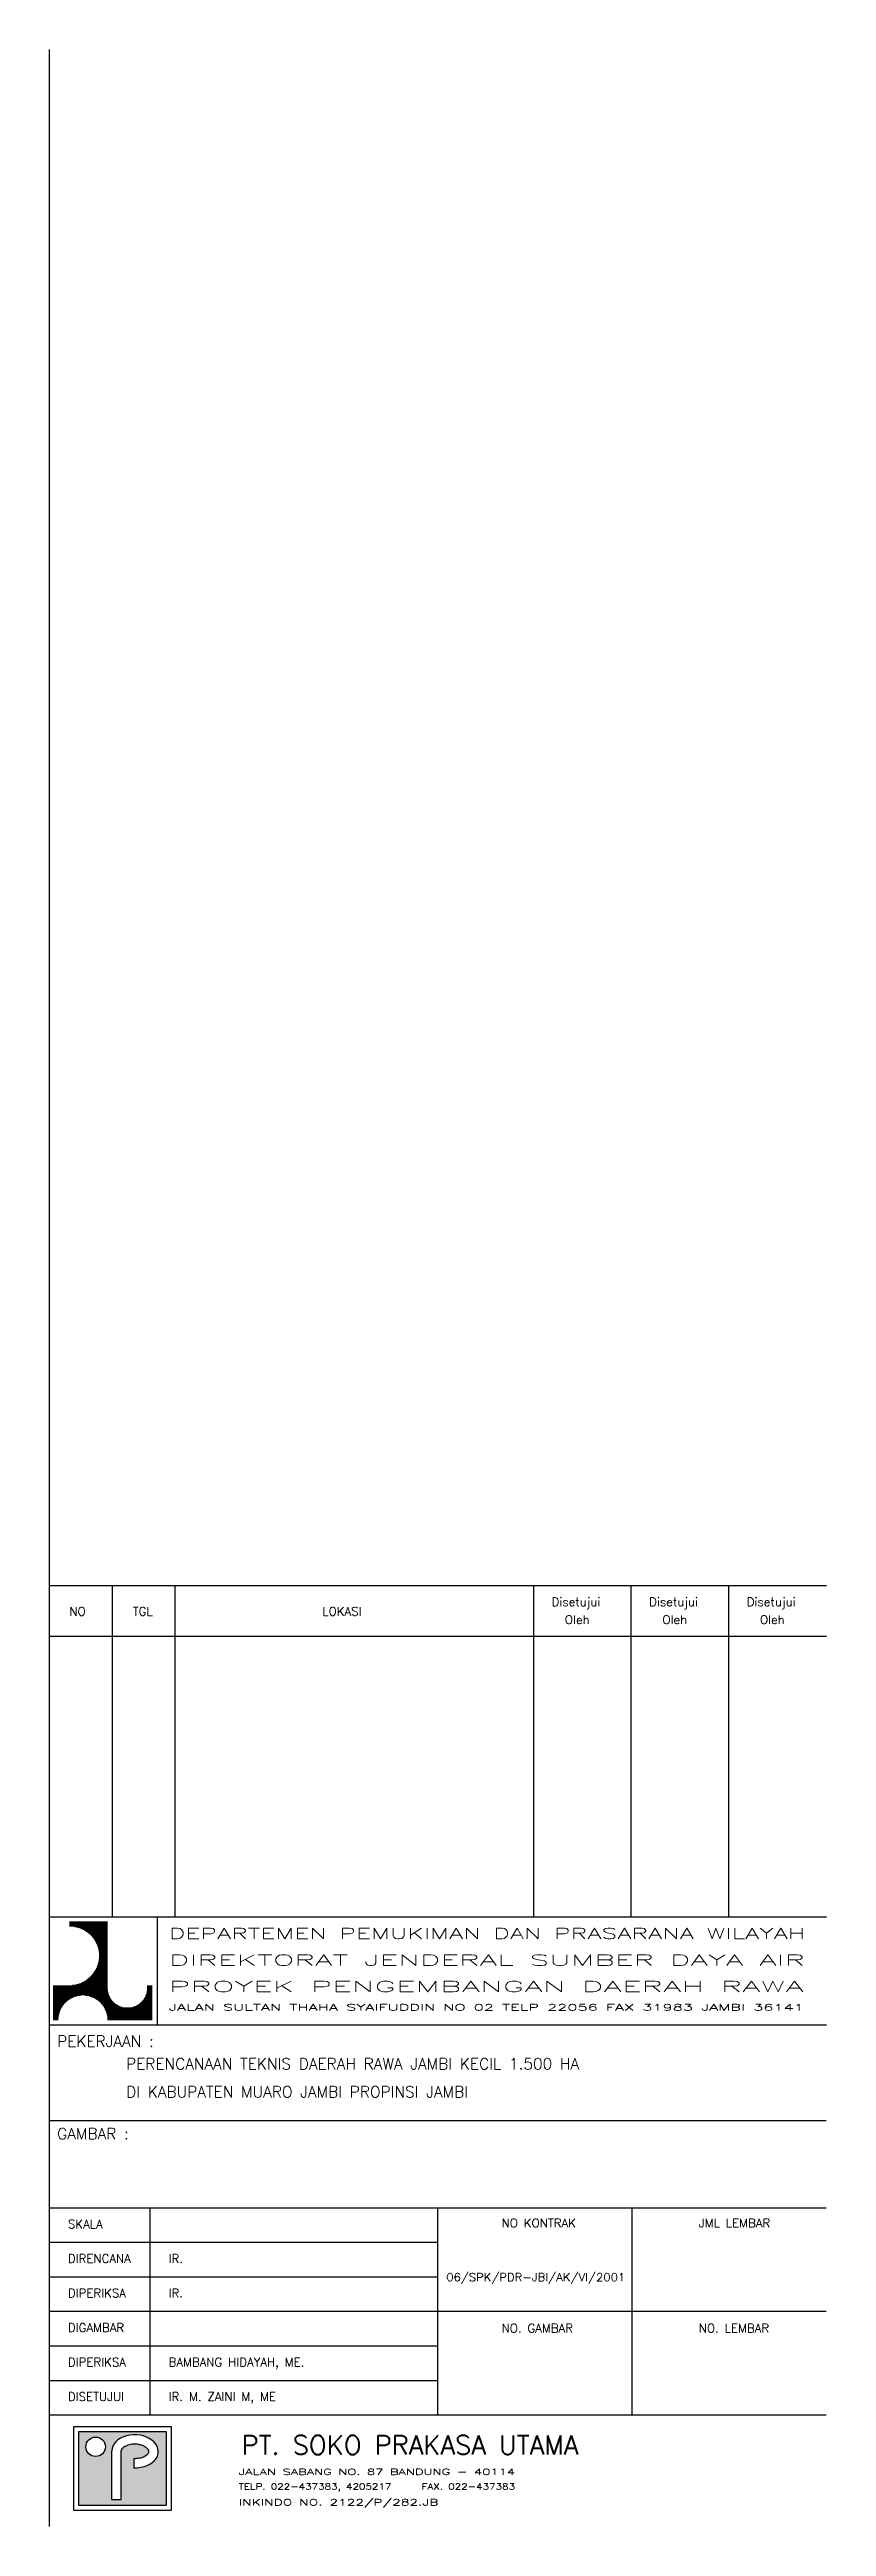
# Model space of a CAD drawing. Header units: metres. Extents: x 601 to 781, y 0 to 574.
import ezdxf
from ezdxf.enums import TextEntityAlignment as Align

# ---------------------------------------------------------------- set-up
doc = ezdxf.new("R2010")
doc.units = ezdxf.units.M
doc.header["$MEASUREMENT"] = 0
doc.layers.get('0').update_dxf_attribs({"linetype": 'CONTINUOUS'})
doc.layers.add('KOP', color=7, linetype='CONTINUOUS')
doc.styles.get("Standard").update_dxf_attribs({"font": 'simplex'})

# ---------------------------------------------------------------- blocks, each defined once
blk = doc.blocks.new('*X0')
at = {"color": 0}
for p, q in [((3.719499999999982, 113.75), (10.76499999999999, 113.75)), ((3.719499999999982, 113.625), (10.76499999999999, 113.625)), ((3.719499999999982, 113.5), (10.76499999999999, 113.5)), ((3.719499999999982, 113.375), (10.76499999999999, 113.375)), ((3.719499999999982, 113.25), (10.76499999999999, 113.25)), ((3.719499999999982, 113.125), (10.76499999999999, 113.125)), ((3.719499999999982, 113), (10.76499999999999, 113)), ((4.651801604808089, 112.875), (10.76499999999999, 112.875)), ((5.204803434563562, 112.75), (10.76499999999999, 112.75)), ((5.593484072270865, 112.625), (10.76499999999999, 112.625)), ((5.907251428641628, 112.5), (10.76499999999999, 112.5)), ((6.17499309180907, 112.375), (10.76499999999999, 112.375)), ((6.410482410630113, 112.25), (10.76499999999999, 112.25)), ((6.621581381477653, 112.125), (10.76499999999999, 112.125)), ((6.813286733942376, 112), (10.76499999999999, 112)), ((6.989011640217301, 111.875), (10.76499999999999, 111.875)), ((7.151211872508386, 111.75), (10.76499999999999, 111.75)), ((7.301725060812568, 111.625), (10.76499999999999, 111.625)), ((7.441969126361183, 111.5), (10.76499999999999, 111.5)), ((7.57306541492561, 111.375), (10.76499999999999, 111.375)), ((7.695918793023363, 111.25), (10.76499999999999, 111.25)), ((7.811271795678246, 111.125), (10.76499999999999, 111.125)), ((7.919742426135254, 111), (10.76499999999999, 111)), ((8.021851269794826, 110.875), (10.76499999999999, 110.875)), ((8.118041401317457, 110.75), (10.76499999999999, 110.75)), ((8.208693298300078, 110.625), (10.76499999999999, 110.625)), ((8.29413621284807, 110.5), (10.76499999999999, 110.5)), ((8.37465697805128, 110.375), (10.76499999999999, 110.375)), ((8.450506922495265, 110.25), (10.76499999999999, 110.25)), ((8.521907366217146, 110.125), (10.76499999999999, 110.125)), ((8.58905403722921, 110), (10.76499999999999, 110)), ((8.652120655583996, 109.875), (10.76499999999999, 109.875)), ((8.711261867546618, 109.75), (10.76499999999999, 109.75)), ((8.766615666664585, 109.625), (10.76499999999999, 109.625)), ((8.818305405493495, 109.5), (10.76499999999999, 109.5)), ((8.866441477565903, 109.375), (10.76499999999999, 109.375)), ((8.892067726520954, 105.625), (10.76499999999999, 105.625)), ((8.911122731274574, 109.25), (10.76499999999999, 109.25)), ((8.93483957427966, 105.75), (10.76499999999999, 105.75)), ((8.952437663902128, 109.125), (10.76499999999999, 109.125)), ((8.974290848801592, 105.875), (10.76499999999999, 105.875)), ((8.990465433835064, 109), (10.76499999999999, 109)), ((9.010495828220844, 106), (10.76499999999999, 106)), ((9.02527672118632, 108.875), (10.76499999999999, 108.875)), ((9.043520740366418, 106.125), (10.76499999999999, 106.125)), ((9.05693446100102, 108.75), (10.76499999999999, 108.75)), ((9.073424432923309, 106.25), (10.76499999999999, 106.25)), ((9.085494468491358, 108.625), (10.76499999999999, 108.625)), ((9.100258944893794, 106.375), (10.76499999999999, 106.375)), ((9.111005972015466, 108.5), (10.76499999999999, 108.5)), ((9.124069993316395, 106.5), (10.76499999999999, 106.5)), ((9.133512066543354, 108.375), (10.76499999999999, 108.375)), ((9.144897386575234, 106.625), (10.76499999999999, 106.625)), ((9.153050097963176, 108.25), (10.76499999999999, 108.25)), ((9.162775373509849, 106.75), (10.76499999999999, 106.75)), ((9.169651986639842, 108.125), (10.76499999999999, 108.125)), ((9.17773293580076, 106.875), (10.76499999999999, 106.875)), ((9.183344497043525, 108), (10.76499999999999, 108)), ((9.189794029671678, 107), (10.76499999999999, 107)), ((9.194149458939943, 107.875), (10.76499999999999, 107.875)), ((9.198977781747363, 107.125), (10.76499999999999, 107.125)), ((9.202083944516492, 107.75), (10.76499999999999, 107.75)), ((9.205298642883678, 107.25), (10.76499999999999, 107.25)), ((9.207160404860035, 107.625), (10.76499999999999, 107.625)), ((9.208766502900527, 107.375), (10.76499999999999, 107.375)), ((9.209386768364826, 107.5), (10.76499999999999, 107.5)), ((0.6999999999999886, 101.875), (10.76499999999999, 101.875)), ((0.6999999999999886, 101.75), (10.76499999999999, 101.75)), ((0.6999999999999886, 101.625), (10.7577560786649, 101.625)), ((0.6999999999999886, 101.5), (10.75306402399573, 101.5)), ((0.6999999999999886, 101.375), (10.75263024122303, 101.375)), ((0.6999999999999886, 101.25), (10.75645321980423, 101.25)), ((0.6999999999999886, 101.125), (10.76454629700225, 101.125)), ((4.245539149689074, 102), (10.76499999999999, 102)), ((4.995147747854784, 102.125), (10.76499999999999, 102.125)), ((5.436062601890292, 102.25), (10.76499999999999, 102.25)), ((5.77732583223405, 102.375), (10.76499999999999, 102.375)), ((6.062885829395398, 102.5), (10.76499999999999, 102.5)), ((6.311220882929439, 102.625), (10.76499999999999, 102.625)), ((6.532208147784613, 102.75), (10.76499999999999, 102.75)), ((6.731872339903443, 102.875), (10.76499999999999, 102.875)), ((6.914213931452508, 103), (10.76499999999999, 103)), ((7.082052169620293, 103.125), (10.76499999999999, 103.125)), ((7.237463485174276, 103.25), (10.76499999999999, 103.25)), ((7.382030146308825, 103.375), (10.76499999999999, 103.375)), ((7.516990890340928, 103.5), (10.76499999999999, 103.5)), ((7.643337031761607, 103.625), (10.76499999999999, 103.625)), ((7.761876410160877, 103.75), (10.76499999999999, 103.75)), ((7.873277441200544, 103.875), (10.76499999999999, 103.875)), ((7.978100359346711, 104), (10.76499999999999, 104)), ((8.076819934343739, 104.125), (10.76499999999999, 104.125)), ((8.169842346362888, 104.25), (10.76499999999999, 104.25)), ((8.257517958253596, 104.375), (10.76499999999999, 104.375)), ((8.340151142321128, 104.5), (10.76499999999999, 104.5)), ((8.418007951321881, 104.625), (10.76499999999999, 104.625)), ((8.491322184264241, 104.75), (10.76499999999999, 104.75)), ((8.560300238373582, 104.875), (10.76499999999999, 104.875)), ((8.62512503025243, 105), (10.76499999999999, 105)), ((8.68595919413827, 105.125), (10.76499999999999, 105.125)), ((8.742947712143717, 105.25), (10.76499999999999, 105.25)), ((8.796220093351941, 105.375), (10.76499999999999, 105.375)), ((8.845892190990146, 105.5), (10.76499999999999, 105.5)), ((18.07000429519071, 101.875), (19, 101.875)), ((18.08327721000799, 101.75), (19, 101.75)), ((18.08545370299771, 101.125), (19, 101.125)), ((18.09224392133507, 101.625), (19, 101.625)), ((18.09354678019574, 101.25), (19, 101.25)), ((18.09693597600424, 101.5), (19, 101.5)), ((18.09736975877693, 101.375), (19, 101.375)), ((0.6999999999999886, 101), (10.77693789182598, 101)), ((0.6999999999999886, 100.875), (10.7936720089752, 100.875)), ((0.6999999999999886, 100.75), (10.81480903390064, 100.75)), ((0.6999999999999886, 100.625), (10.840426853165, 100.625)), ((0.6999999999999886, 100.5), (10.87062235007087, 100.5)), ((0.6999999999999886, 100.375), (10.90551334544072, 100.375)), ((0.6999999999999886, 100.25), (10.94524107948179, 100.25)), ((0.6999999999999886, 100.125), (5.765463837283792, 100.125)), ((0.6999999999999886, 100), (5.048325368656901, 100)), ((0.6999999999999886, 99.875), (4.642304624853134, 99.875)), ((0.6999999999999886, 99.75), (4.330954281183597, 99.75)), ((0.6999999999999886, 99.625), (4.072102222710409, 99.625)), ((0.6999999999999886, 99.5), (3.8482739260437, 99.5)), ((0.6999999999999886, 99.375), (3.650192720727539, 99.375)), ((0.6999999999999886, 99.25), (3.472223146348476, 99.25)), ((0.6999999999999886, 99.125), (3.310633570272346, 99.125)), ((0.6999999999999886, 99), (3.162799800634063, 99)), ((0.6999999999999886, 98.875), (3.026792599679913, 98.875)), ((0.6999999999999886, 98.75), (2.901144413654142, 98.75)), ((0.6999999999999886, 98.625), (2.784708371044125, 98.625)), ((0.6999999999999886, 98.5), (2.676568473893998, 98.5)), ((0.6999999999999886, 98.375), (2.575979925479917, 98.375)), ((0.6999999999999886, 98.25), (2.482328074190929, 98.25)), ((0.6999999999999886, 98.125), (2.395099326750259, 98.125)), ((0.6999999999999886, 98), (2.313860021847775, 98)), ((0.6999999999999886, 97.875), (2.238240753711263, 97.875)), ((0.6999999999999886, 97.75), (2.16792452196293, 97.75)), ((0.6999999999999886, 97.625), (2.102637627830667, 97.625)), ((0.6999999999999886, 97.5), (2.042142580581594, 97.5)), ((0.6999999999999886, 97.375), (1.986232501407469, 97.375)), ((0.6999999999999886, 97.25), (1.934726660645464, 97.25)), ((0.6999999999999886, 97.125), (1.887466885308132, 97.125)), ((0.6999999999999886, 97), (1.844314643992424, 97)), ((0.6999999999999886, 96.875), (1.805148665710855, 96.875)), ((0.6999999999999886, 96.75), (1.769862984678429, 96.75)), ((0.6999999999999886, 96.625), (1.738365328936517, 96.625)), ((0.6999999999999886, 96.5), (1.710575789790268, 96.5)), ((6.614536162716203, 100.125), (10.98997336571735, 100.125)), ((7.331674631343095, 100), (11.0399085962804, 100)), ((7.737695375146862, 99.875), (11.09528084595089, 99.875)), ((8.049045718816398, 99.75), (11.15636642032995, 99.75)), ((8.307897777289586, 99.625), (11.22349233774901, 99.625)), ((8.531726073956296, 99.5), (11.29704745164557, 99.5)), ((8.729807279272457, 99.375), (11.37749725544633, 99.375)), ((8.90777685365152, 99.25), (11.46540394456147, 99.25)), ((9.06936642972765, 99.125), (11.56145418324196, 99.125)), ((9.217200199365934, 99), (11.66649850861421, 99)), ((9.353207400320084, 98.875), (11.78160893712588, 98.875)), ((9.478855586345855, 98.75), (11.90816624613625, 98.75)), ((9.59529162895587, 98.625), (12.04799811150831, 98.625)), ((9.703431526105998, 98.5), (12.20360993717937, 98.5)), ((9.804020074520079, 98.375), (12.37859836676585, 98.375)), ((9.897671925809066, 98.25), (12.57846392458513, 98.25)), ((9.984900673249737, 98.125), (12.81243021511821, 98.125)), ((10.06613997815222, 98), (13.09841900193812, 98)), ((10.14175924628873, 97.875), (13.48266090088335, 97.875)), ((10.21207547803706, 97.75), (19, 97.75)), ((10.27736237216933, 97.625), (19, 97.625)), ((10.3378574194184, 97.5), (19, 97.5)), ((10.39376749859253, 97.375), (19, 97.375)), ((10.44527333935453, 97.25), (19, 97.25)), ((10.49253311469186, 97.125), (19, 97.125)), ((10.53568535600757, 97), (19, 97)), ((10.57485133428914, 96.875), (19, 96.875)), ((10.61013701532157, 96.75), (19, 96.75)), ((10.64163467106348, 96.625), (19, 96.625)), ((10.66942421020973, 96.5), (19, 96.5)), ((15.36733909911662, 97.875), (19, 97.875)), ((15.75158099806184, 98), (19, 98)), ((16.03756978488175, 98.125), (19, 98.125)), ((16.27153607541483, 98.25), (19, 98.25)), ((16.47140163323411, 98.375), (19, 98.375)), ((16.64639006282059, 98.5), (19, 98.5)), ((16.80200188849166, 98.625), (19, 98.625)), ((16.94183375386372, 98.75), (19, 98.75)), ((17.06839106287408, 98.875), (19, 98.875)), ((17.18350149138575, 99), (19, 99)), ((17.288545816758, 99.125), (19, 99.125)), ((17.38459605543849, 99.25), (19, 99.25)), ((17.47250274455363, 99.375), (19, 99.375)), ((17.5529525483544, 99.5), (19, 99.5)), ((17.62650766225096, 99.625), (19, 99.625)), ((17.69363357967002, 99.75), (19, 99.75)), ((17.75471915404907, 99.875), (19, 99.875)), ((17.81009140371957, 100), (19, 100)), ((17.86002663428262, 100.125), (19, 100.125)), ((17.90475892051817, 100.25), (19, 100.25)), ((17.94448665455925, 100.375), (19, 100.375)), ((17.97937764992909, 100.5), (19, 100.5)), ((18.00957314683496, 100.625), (19, 100.625)), ((18.03519096609932, 100.75), (19, 100.75)), ((18.05632799102477, 100.875), (19, 100.875)), ((18.07306210817399, 101), (19, 101)), ((0.6999999999999886, 96.375), (1.686425723337998, 96.375)), ((0.6999999999999886, 96.25), (1.665856846229303, 96.25)), ((0.6999999999999886, 96.125), (1.648820496147629, 96.125)), ((0.6999999999999886, 96), (1.635277034043952, 96)), ((0.6999999999999886, 95.875), (1.625195370335544, 95.875)), ((0.6999999999999886, 95.75), (1.61855260148335, 95.75)), ((0.6999999999999886, 95.625), (1.61533374683975, 95.625)), ((10.693574276662, 96.375), (19, 96.375)), ((10.71414315377069, 96.25), (19, 96.25)), ((10.73117950385237, 96.125), (19, 96.125)), ((10.74472296595604, 96), (19, 96)), ((10.75480462966445, 95.875), (19, 95.875)), ((10.76144739851664, 95.75), (19, 95.75)), ((10.76466625316025, 95.625), (19, 95.625))]:
    blk.add_line(p, q, dxfattribs=at)

msp = doc.modelspace()

# ---------------------------------------------------------------- hatches: boundary and pattern name
at = {"layer": 'KOP', "ltscale": 0.5}
h = msp.add_hatch(color=1, dxfattribs=at)
h.paths.add_polyline_path([(627.7151335590293, 4.835549382618296), (627.7151335590294, 22.02824048681384), (607.4564085350262, 22.02824048681384), (607.4564085350262, 4.835549382618296)])
edge = h.paths.add_edge_path(flags=16)
edge.add_line((620.2373115579373, 13.61187716368922), (620.2373115579372, 15.78800441703689))
edge.add_spline(control_points=[(620.2373115579954, 15.78800441703959), (620.2516599770294, 15.78714946279968), (620.2660175063771, 15.78635258432212), (620.708868304862, 15.76358968777083), (621.143752199028, 15.79359522427865), (621.9504563825445, 15.94761231332984), (622.3216144895538, 16.07168731938316), (622.937111120858, 16.37061852403883), (623.1800765341155, 16.54485195468612), (623.4813880154521, 16.83679494425621), (623.5684909142561, 16.95737620857278), (623.6768438783598, 17.15800011123963), (623.6997564738391, 17.23718401033864), (623.7194300504176, 17.37509321503774), (623.7175182667103, 17.43612935022418), (623.6819106002928, 17.59003103251769), (623.6461870502222, 17.68425258261584), (623.5003976395361, 17.91293058719918), (623.3893131529454, 18.04612634657849), (623.0748051534298, 18.31883015309893), (622.871745683207, 18.45751349797672), (622.3869558390703, 18.70538452058997), (622.1056292447735, 18.81440652197659), (621.4941587645568, 18.97944314167569), (621.164238734707, 19.03546717234155), (620.3686137652963, 19.09296435601743), (619.8978599473027, 19.06607424422134), (619.0284042686231, 18.90264569782619), (618.6306560322533, 18.766020857738), (618.0410354610191, 18.46608856158298), (617.8261074731832, 18.31214804016952), (617.5141823977589, 18.01913986367606), (617.4175235732815, 17.88203430263991), (617.3150490886306, 17.67997152947089), (617.2948522000348, 17.6068702410065), (617.2831250798896, 17.52027506923503), (617.2815533686786, 17.49913460378036), (617.2812125667821, 17.47797953315046)], knot_values=[1.50986146584166, 1.50986146584166, 1.50986146584166, 1.50986146584166, 1.521084103600391, 1.521084103600391, 1.855831799041563, 1.855831799041563, 2.190579494482735, 2.190579494482735, 2.525327189923908, 2.525327189923908, 2.788837590798843, 2.788837590798843, 3.052347991673778, 3.052347991673778, 3.315858392548713, 3.315858392548713, 3.579368793423648, 3.579368793423648, 3.842879194298583, 3.842879194298583, 4.106389595173519, 4.106389595173519, 4.369899996048454, 4.369899996048454, 4.633410396923389, 4.633410396923389, 4.993555965939064, 4.993555965939064, 5.353701534954738, 5.353701534954738, 5.652250752353949, 5.652250752353949, 5.95079996975316, 5.95079996975316, 6.199005931647822, 6.199005931647822, 6.283185307179586, 6.283185307179586, 6.283185307179586, 6.283185307179586], degree=3, periodic=0)
edge.add_line((617.2814945339464, 17.47913603707533), (617.2814945339466, 6.22485676810345))
edge.add_line((617.2814945339466, 6.224856768103451), (615.1081028293243, 6.22485676810345))
edge.add_line((615.1081028293243, 6.22485676810345), (615.1081028293245, 17.51298768604425))
edge.add_ellipse((620.4981199977461, 17.42615610973178), major_axis=(-5.39001716847415, 0.08683157595223746), ratio=0.7087365836883901, start_angle=87.88085737362928, end_angle=360, ccw=False)
h.paths.add_polyline_path([(609.1095406081826, 18.46813719147201, -1), (613.6301963106678, 18.46813719147201, -1)], flags=16)

# ---------------------------------------------------------------- linework, layer by layer
at = {"layer": 'KOP', "color": 3}
msp.add_line((625.7026824837791, 116.1779859396719), (625.7026824837791, 141.1779859396719), dxfattribs=at)
at = {"layer": 'KOP', "color": 5, "ltscale": 0.5}
msp.add_lwpolyline([(600.7026824837791, 0.0004927304488546724), (600.7026824837791, 574.0004927304489)], dxfattribs=at)
at = {"layer": 'KOP', "color": 5}
for points in [[(780.7026824837791, 217.9569594334843), (600.7026824837791, 217.9569594334843)], [(780.7026824837791, 141.1779859396719), (600.7026824837791, 141.1779859396719)], [(780.6699999999961, 73.7861232224185), (600.7026824837791, 73.7861232224185)], [(780.6699999999961, 25.7861232224185), (600.7026824837791, 25.7861232224185)]]:
    msp.add_lwpolyline(points, dxfattribs=at)
at = {"layer": 'KOP', "color": 3, "ltscale": 0.5}
for points in [[(615.2605030878454, 141.1779859396719), (615.2605030878454, 217.9569594334843)], [(629.8183236919118, 141.1779859396719), (629.8183236919118, 217.9569594334843)], [(712.8704069755746, 141.1779859396719), (712.8704069755746, 217.9569594334843)], [(735.4811654783094, 141.1779859396719), (735.4811654783094, 217.9569594334843)], [(758.0919239810443, 141.1779859396719), (758.0919239810443, 217.9569594334843)], [(624.0312483492431, 25.7861232224185), (624.0312483492431, 73.7861232224185)], [(690.6863412418876, 25.7861232224185), (690.6863412418876, 73.7861232224185)], [(735.6781706209418, 25.7861232224185), (735.6781706209418, 73.7861232224185)], [(615.1081028293244, 6.22485676810345), (615.1081028293244, 17.51298768568984)], [(617.2814945339466, 6.22485676810345), (617.2814945339466, 17.48878837051768)], [(620.2373115579372, 15.78800441703959), (620.2373115579372, 13.61187716370648)], [(615.1081028293244, 6.22485676810345), (617.2814945339466, 6.22485676810345)]]:
    msp.add_lwpolyline(points, dxfattribs=at)
at = {"layer": 'KOP', "color": 3}
for points in [[(780.7026824837791, 206.249128271107), (600.7026824837791, 206.249128271107)], [(690.6863412418876, 65.7861232224185), (600.7026824837791, 65.7861232224185)], [(690.6863412418876, 57.7861232224185), (600.7026824837791, 57.7861232224185)], [(690.6863412418876, 49.7861232224185), (600.7026824837791, 49.7861232224185)], [(780.6699999999961, 49.7861232224185), (690.6863412418876, 49.7861232224185)], [(690.6863412418876, 41.7861232224185), (600.7026824837791, 41.7861232224185)], [(690.6863412418876, 33.7861232224185), (600.7026824837791, 33.7861232224185)]]:
    msp.add_lwpolyline(points, dxfattribs=at)
at = {"layer": 'KOP', "color": 4}
for points in [[(780.7026824837791, 116.1779859396719), (600.7026824837791, 116.1779859396719)], [(780.6699999999961, 94.02496387449526), (600.7026824837791, 94.02496387449526)]]:
    msp.add_lwpolyline(points, dxfattribs=at)
at = {"layer": 'KOP', "color": 3, "ltscale": 0.5}
for points in [[(606.3275958773571, 23.15705314448303), (628.8439462166986, 23.15705314448303), (628.8439462166986, 3.70673672494911), (606.3275958773571, 3.70673672494911)], [(607.4564085350263, 22.02824048681384), (627.7151335590294, 22.02824048681384), (627.7151335590294, 4.835549382618296), (607.4564085350263, 4.835549382618296)]]:
    msp.add_lwpolyline(points, close=True, dxfattribs=at)
msp.add_circle((611.3698684594252, 18.46813719147201), 2.260327851242618, dxfattribs=at)
msp.add_ellipse((620.4981199977461, 17.42615610973178), major_axis=(-5.39001716847415, 0.08683157595223746), ratio=0.70873658368839, start_param=1.533810310645367, end_param=6.283185307179586, dxfattribs=at)
msp.add_open_spline([(620.2373115579954, 15.78800441703959), (620.2516599770294, 15.78714946279968), (620.2660175063771, 15.78635258432212), (620.708868304862, 15.76358968777083), (621.143752199028, 15.79359522427865), (621.9504563825445, 15.94761231332984), (622.3216144895538, 16.07168731938316), (622.937111120858, 16.37061852403883), (623.1800765341155, 16.54485195468612), (623.4813880154521, 16.83679494425621), (623.5684909142561, 16.95737620857278), (623.6768438783598, 17.15800011123963), (623.6997564738391, 17.23718401033864), (623.7194300504176, 17.37509321503774), (623.7175182667103, 17.43612935022418), (623.6819106002928, 17.59003103251769), (623.6461870502222, 17.68425258261584), (623.5003976395361, 17.91293058719918), (623.3893131529454, 18.04612634657849), (623.0748051534298, 18.31883015309893), (622.871745683207, 18.45751349797672), (622.3869558390703, 18.70538452058997), (622.1056292447735, 18.81440652197659), (621.4941587645568, 18.97944314167569), (621.164238734707, 19.03546717234155), (620.3686137652963, 19.09296435601743), (619.8978599473027, 19.06607424422134), (619.0284042686231, 18.90264569782619), (618.6306560322533, 18.766020857738), (618.0410354610191, 18.46608856158298), (617.8261074731832, 18.31214804016952), (617.5141823977589, 18.01913986367606), (617.4175235732815, 17.88203430263991), (617.3150490886306, 17.67997152947089), (617.2948522000348, 17.6068702410065), (617.2831250798896, 17.52027506923503), (617.2815533686786, 17.49913460378036), (617.2812125667821, 17.47797953315046)], degree=3, knots=[1.50986146584166, 1.50986146584166, 1.50986146584166, 1.50986146584166, 1.521084103600391, 1.521084103600391, 1.855831799041563, 1.855831799041563, 2.190579494482735, 2.190579494482735, 2.525327189923908, 2.525327189923908, 2.788837590798843, 2.788837590798843, 3.052347991673778, 3.052347991673778, 3.315858392548713, 3.315858392548713, 3.579368793423648, 3.579368793423648, 3.842879194298583, 3.842879194298583, 4.106389595173519, 4.106389595173519, 4.369899996048454, 4.369899996048454, 4.633410396923389, 4.633410396923389, 4.993555965939064, 4.993555965939064, 5.353701534954738, 5.353701534954738, 5.652250752353949, 5.652250752353949, 5.95079996975316, 5.95079996975316, 6.199005931647822, 6.199005931647822, 6.283185307179586, 6.283185307179586, 6.283185307179586, 6.283185307179586], dxfattribs=at)

# ---------------------------------------------------------------- block references
at = {"layer": 'KOP', "color": 1, "xscale": 1.25, "yscale": 1.25, "zscale": 1.25}
msp.add_blockref('*X0', (600.7026824837791, -2.034189008341968), dxfattribs=at)

# ---------------------------------------------------------------- texts
at = {"layer": 'KOP', "color": 3}
for s, p in [('NO', (607.1872132097029, 211.060282270695)), ('TGL', (622.294386286883, 211.060282270695)), ('LOKASI', (668.4399256850717, 211.060282270695)), ('Disetujui', (722.669709535037, 213.2550614957962)), ('Disetujui', (745.2804680377718, 213.2550614957962)), ('Disetujui', (767.8912265405066, 213.2550614957962)), ('Oleh', (722.9547834769597, 209.1398496735582)), ('Oleh', (745.5655419796946, 209.1398496735582)), ('Oleh', (768.1763004824294, 209.1398496735582))]:
    msp.add_text(s, height=2, dxfattribs=at).set_placement(p, align=Align.CENTER)
at = {"layer": 'KOP', "color": 5}
for s, width, p, p2 in [('DEPARTEMEN PEMUKIMAN DAN PRASARANA WILAYAH', 1.456899179995688, (628.3456659532509, 136.1722769544666), (775.769987738529, 136.1722769544666)), ('DIREKTORAT JENDERAL SUMBER DAYA AIR', 1.821123974994614, (628.3456659532509, 129.9875390328033), (775.769987738529, 129.9875390328033)), ('PROYEK PENGEMBANGAN DAERAH RAWA', 1.909945868517969, (628.3456659532509, 123.8785023214385), (775.4569727307659, 123.8785023214385))]:
    msp.add_text(s, height=2.5, dxfattribs=dict(at, width=width)).set_placement(p, p2, align=Align.FIT)
at = {"layer": 'KOP', "color": 3}
for s, height, width, p, p2 in [('JALAN SULTAN THAHA SYAIFUDDIN NO 02 TELP 22056 FAX 31983 JAMBI 36141', 1.5, 1.579415870310745, (628.3456659532509, 119.5471766802456), (775.4569727307659, 119.5471766802456)), ('JALAN SABANG NO. 87 BANDUNG - 40114', 1.43325, 1.34207335282891, (644.5230877365808, 11.93771300521064), (708.5490456616513, 11.93771300521064)), ('TELP. 022-437383, 4205217   FAX. 022-437383', 1.43325, 1.142642233407318, (644.5230877365808, 8.54124330340153), (708.5490456616513, 8.54124330340153)), ('INKINDO NO. 2122/P/282.JB', 1.43325, 1.483336958199992, (644.5230877365808, 4.865666293780919), (690.7887382970781, 4.865666293780919))]:
    msp.add_text(s, height=height, dxfattribs=dict(at, width=width)).set_placement(p, p2, align=Align.FIT)
at = {"layer": 'KOP', "color": 4}
for s, p in [('PEKERJAAN :', (602.4572576806655, 111.1372092973414)), ('PERENCANAAN TEKNIS DAERAH RAWA JAMBI KECIL 1.500 HA', (618.4395948777216, 105.9210429961767)), ('DI KABUPATEN MUARO JAMBI PROPINSI JAMBI', (618.4395948777216, 99.43208790420056)), ('GAMBAR :', (602.4572576806655, 89.71712945291972))]:
    msp.add_text(s, height=2.6, dxfattribs=at).set_placement(p)
at = {"layer": 'KOP', "color": 3}
for s, p in [('SKALA', (604.9561051165343, 69.08422528470135)), ('NO KONTRAK', (705.4353495761876, 69.3228942377699)), ('JML LEMBAR', (751.1325278240962, 69.3228942377699)), ('DIRENCANA', (604.9561051165343, 61.08422528470135)), ('IR. ', (628.2846709819984, 61.08422528470135)), ('DIPERIKSA', (604.9561051165343, 53.08422528470135)), ('IR. ', (628.2846709819984, 53.08422528470135)), ('DIGAMBAR', (604.9561051165343, 45.08422528470135)), ('NO. GAMBAR', (705.4353495761876, 44.94915906192352)), ('NO. LEMBAR', (751.1325278240962, 44.94915906192352)), ('DIPERIKSA', (604.9561051165343, 37.08422528470135)), ('BAMBANG HIDAYAH, ME.', (628.2846709819984, 37.08422528470135)), ('DISETUJUI', (604.9561051165343, 29.08422528470135)), ('IR. M. ZAINI M, ME', (628.2846709819984, 29.08422528470135))]:
    msp.add_text(s, height=2, dxfattribs=at).set_placement(p)
msp.add_text('06/SPK/PDR-JBI/AK/VI/2001', height=1.806035339473239, dxfattribs=at).set_placement((692.6107651944874, 56.86727114119549), (734.0635763195398, 56.86727114119549), align=Align.ALIGNED)
at = {"layer": 'KOP', "color": 5}
msp.add_text('PT. SOKO PRAKASA UTAMA', height=4.3875, dxfattribs=at).set_placement((645.1829071979279, 16.66668602275047))

doc.saveas('drawing.dxf')
